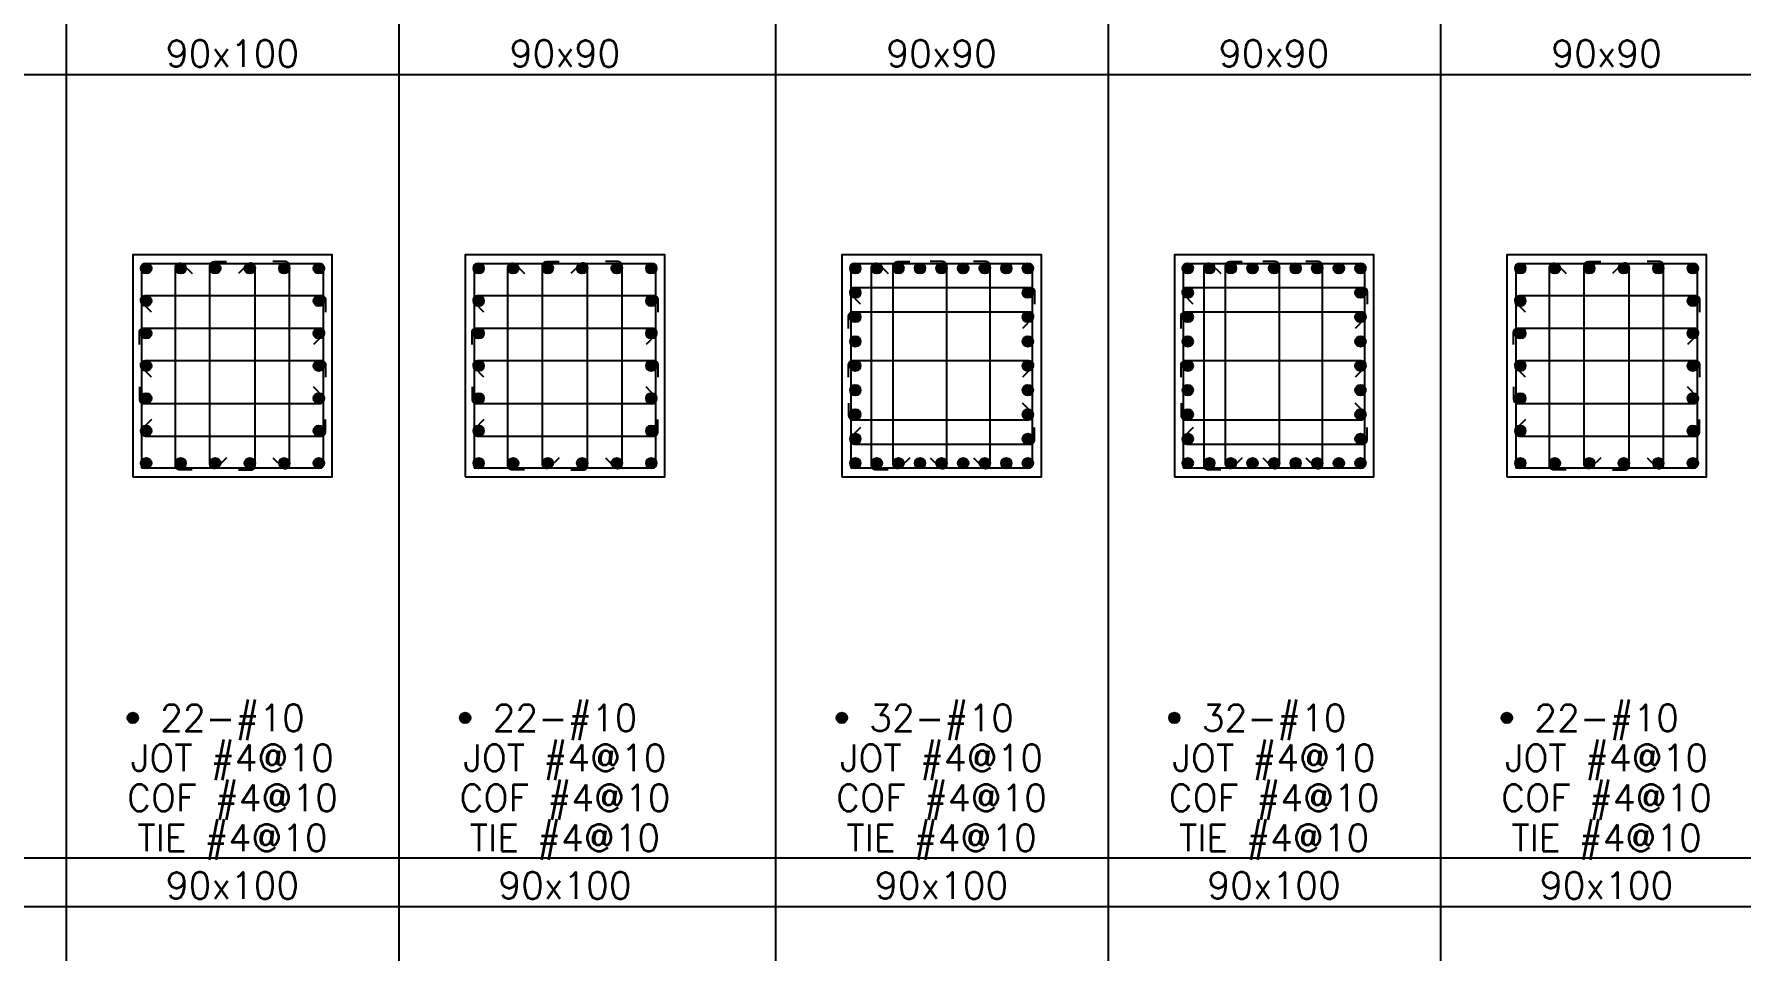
# Model space of a CAD drawing. Header units: millimetres. Extents: x 0 to 31920, y -6088 to 2522.
# Drawn here: x 851 to 1620, y 833 to 1246 of the extents above; entities that cross this region are included whole.
import ezdxf
from ezdxf.enums import TextEntityAlignment as Align

# ---------------------------------------------------------------- set-up
doc = ezdxf.new("R2010")
doc.units = ezdxf.units.MM
doc.header["$MEASUREMENT"] = 0
for name, color, linetype in [('S-RC', 130, 'Continuous'), ('S-REINF', 6, 'Continuous'), ('S-REINFD', 201, 'Continuous'), ('S-STUD', 1, 'Continuous'), ('S-TEXT', 2, 'Continuous')]:
    doc.layers.add(name, color=color, linetype=linetype)
doc.styles.add('CS4', font='romans.shx', dxfattribs={"width": 0.8, "bigfont": 'lsp.shx'})

msp = doc.modelspace()

# ---------------------------------------------------------------- hatches: boundary and pattern name
at = {"layer": 'S-REINFD'}
h = msp.add_hatch(color=256, dxfattribs=at)
edge = h.paths.add_edge_path()
edge.add_arc((901.06, 1140.69), 2.38, 0, 360)
h = msp.add_hatch(color=256, dxfattribs=at)
edge = h.paths.add_edge_path()
edge.add_arc((916.64, 1140.69), 2.38, 0, 360)
h = msp.add_hatch(color=256, dxfattribs=at)
edge = h.paths.add_edge_path()
edge.add_arc((932.21, 1140.69), 2.38, 0, 360)
h = msp.add_hatch(color=256, dxfattribs=at)
edge = h.paths.add_edge_path()
edge.add_arc((947.79, 1140.69), 2.38, 0, 360)
h = msp.add_hatch(color=256, dxfattribs=at)
edge = h.paths.add_edge_path()
edge.add_arc((963.36, 1140.69), 2.38, 0, 360)
h = msp.add_hatch(color=256, dxfattribs=at)
edge = h.paths.add_edge_path()
edge.add_arc((978.94, 1140.69), 2.38, 0, 360)
h = msp.add_hatch(color=256, dxfattribs=at)
edge = h.paths.add_edge_path()
edge.add_arc((1051.06, 1140.69), 2.38, 0, 360)
h = msp.add_hatch(color=256, dxfattribs=at)
edge = h.paths.add_edge_path()
edge.add_arc((1066.64, 1140.69), 2.38, 0, 360)
h = msp.add_hatch(color=256, dxfattribs=at)
edge = h.paths.add_edge_path()
edge.add_arc((1082.21, 1140.69), 2.38, 0, 360)
h = msp.add_hatch(color=256, dxfattribs=at)
edge = h.paths.add_edge_path()
edge.add_arc((1097.79, 1140.69), 2.38, 0, 360)
h = msp.add_hatch(color=256, dxfattribs=at)
edge = h.paths.add_edge_path()
edge.add_arc((1113.36, 1140.69), 2.38, 0, 360)
h = msp.add_hatch(color=256, dxfattribs=at)
edge = h.paths.add_edge_path()
edge.add_arc((1128.94, 1140.69), 2.38, 0, 360)
h = msp.add_hatch(color=256, dxfattribs=at)
edge = h.paths.add_edge_path()
edge.add_arc((1220.96, 1140.69), 2.38, 0, 360)
h = msp.add_hatch(color=256, dxfattribs=at)
edge = h.paths.add_edge_path()
edge.add_arc((1230.69, 1140.69), 2.38, 0, 360)
h = msp.add_hatch(color=256, dxfattribs=at)
edge = h.paths.add_edge_path()
edge.add_arc((1240.42, 1140.69), 2.38, 0, 360)
h = msp.add_hatch(color=256, dxfattribs=at)
edge = h.paths.add_edge_path()
edge.add_arc((1250.16, 1140.69), 2.38, 0, 360)
h = msp.add_hatch(color=256, dxfattribs=at)
edge = h.paths.add_edge_path()
edge.add_arc((1259.89, 1140.69), 2.38, 0, 360)
h = msp.add_hatch(color=256, dxfattribs=at)
edge = h.paths.add_edge_path()
edge.add_arc((1269.63, 1140.69), 2.38, 0, 360)
h = msp.add_hatch(color=256, dxfattribs=at)
edge = h.paths.add_edge_path()
edge.add_arc((1279.36, 1140.69), 2.38, 0, 360)
h = msp.add_hatch(color=256, dxfattribs=at)
edge = h.paths.add_edge_path()
edge.add_arc((1289.09, 1140.69), 2.38, 0, 360)
h = msp.add_hatch(color=256, dxfattribs=at)
edge = h.paths.add_edge_path()
edge.add_arc((1298.83, 1140.69), 2.38, 0, 360)
h = msp.add_hatch(color=256, dxfattribs=at)
edge = h.paths.add_edge_path()
edge.add_arc((1370.96, 1140.69), 2.38, 0, 360)
h = msp.add_hatch(color=256, dxfattribs=at)
edge = h.paths.add_edge_path()
edge.add_arc((1380.69, 1140.69), 2.38, 0, 360)
h = msp.add_hatch(color=256, dxfattribs=at)
edge = h.paths.add_edge_path()
edge.add_arc((1390.42, 1140.69), 2.38, 0, 360)
h = msp.add_hatch(color=256, dxfattribs=at)
edge = h.paths.add_edge_path()
edge.add_arc((1400.16, 1140.69), 2.38, 0, 360)
h = msp.add_hatch(color=256, dxfattribs=at)
edge = h.paths.add_edge_path()
edge.add_arc((1409.89, 1140.69), 2.38, 0, 360)
h = msp.add_hatch(color=256, dxfattribs=at)
edge = h.paths.add_edge_path()
edge.add_arc((1419.63, 1140.69), 2.38, 0, 360)
h = msp.add_hatch(color=256, dxfattribs=at)
edge = h.paths.add_edge_path()
edge.add_arc((1429.36, 1140.69), 2.38, 0, 360)
h = msp.add_hatch(color=256, dxfattribs=at)
edge = h.paths.add_edge_path()
edge.add_arc((1439.09, 1140.69), 2.38, 0, 360)
h = msp.add_hatch(color=256, dxfattribs=at)
edge = h.paths.add_edge_path()
edge.add_arc((1448.83, 1140.69), 2.38, 0, 360)
h = msp.add_hatch(color=256, dxfattribs=at)
edge = h.paths.add_edge_path()
edge.add_arc((1520.96, 1140.69), 2.38, 0, 360)
h = msp.add_hatch(color=256, dxfattribs=at)
edge = h.paths.add_edge_path()
edge.add_arc((1536.53, 1140.69), 2.38, 0, 360)
h = msp.add_hatch(color=256, dxfattribs=at)
edge = h.paths.add_edge_path()
edge.add_arc((1552.1, 1140.69), 2.38, 0, 360)
h = msp.add_hatch(color=256, dxfattribs=at)
edge = h.paths.add_edge_path()
edge.add_arc((1567.68, 1140.69), 2.38, 0, 360)
h = msp.add_hatch(color=256, dxfattribs=at)
edge = h.paths.add_edge_path()
edge.add_arc((1583.25, 1140.69), 2.38, 0, 360)
h = msp.add_hatch(color=256, dxfattribs=at)
edge = h.paths.add_edge_path()
edge.add_arc((1598.83, 1140.69), 2.38, 0, 360)
h = msp.add_hatch(color=256, dxfattribs=at)
edge = h.paths.add_edge_path()
edge.add_arc((1220.96, 1129.7), 2.38, 0, 360)
h = msp.add_hatch(color=256, dxfattribs=at)
edge = h.paths.add_edge_path()
edge.add_arc((1298.83, 1129.7), 2.38, 0, 360)
h = msp.add_hatch(color=256, dxfattribs=at)
edge = h.paths.add_edge_path()
edge.add_arc((1370.96, 1129.7), 2.38, 0, 360)
h = msp.add_hatch(color=256, dxfattribs=at)
edge = h.paths.add_edge_path()
edge.add_arc((1448.83, 1129.7), 2.38, 0, 360)
h = msp.add_hatch(color=256, dxfattribs=at)
edge = h.paths.add_edge_path()
edge.add_arc((901.06, 1126.04), 2.38, 0, 360)
h = msp.add_hatch(color=256, dxfattribs=at)
edge = h.paths.add_edge_path()
edge.add_arc((978.94, 1126.04), 2.38, 0, 360)
h = msp.add_hatch(color=256, dxfattribs=at)
edge = h.paths.add_edge_path()
edge.add_arc((1051.06, 1126.04), 2.38, 0, 360)
h = msp.add_hatch(color=256, dxfattribs=at)
edge = h.paths.add_edge_path()
edge.add_arc((1128.94, 1126.04), 2.38, 0, 360)
h = msp.add_hatch(color=256, dxfattribs=at)
edge = h.paths.add_edge_path()
edge.add_arc((1520.96, 1126.04), 2.38, 0, 360)
h = msp.add_hatch(color=256, dxfattribs=at)
edge = h.paths.add_edge_path()
edge.add_arc((1598.83, 1126.04), 2.38, 0, 360)
h = msp.add_hatch(color=256, dxfattribs=at)
edge = h.paths.add_edge_path()
edge.add_arc((1220.96, 1118.72), 2.38, 0, 360)
h = msp.add_hatch(color=256, dxfattribs=at)
edge = h.paths.add_edge_path()
edge.add_arc((1298.83, 1118.72), 2.38, 0, 360)
h = msp.add_hatch(color=256, dxfattribs=at)
edge = h.paths.add_edge_path()
edge.add_arc((1370.96, 1118.72), 2.38, 0, 360)
h = msp.add_hatch(color=256, dxfattribs=at)
edge = h.paths.add_edge_path()
edge.add_arc((1448.83, 1118.72), 2.38, 0, 360)
h = msp.add_hatch(color=256, dxfattribs=at)
edge = h.paths.add_edge_path()
edge.add_arc((901.06, 1111.4), 2.38, 0, 360)
h = msp.add_hatch(color=256, dxfattribs=at)
edge = h.paths.add_edge_path()
edge.add_arc((978.94, 1111.4), 2.38, 0, 360)
h = msp.add_hatch(color=256, dxfattribs=at)
edge = h.paths.add_edge_path()
edge.add_arc((1051.06, 1111.4), 2.38, 0, 360)
h = msp.add_hatch(color=256, dxfattribs=at)
edge = h.paths.add_edge_path()
edge.add_arc((1128.94, 1111.4), 2.38, 0, 360)
h = msp.add_hatch(color=256, dxfattribs=at)
edge = h.paths.add_edge_path()
edge.add_arc((1220.96, 1107.73), 2.38, 0, 360)
h = msp.add_hatch(color=256, dxfattribs=at)
edge = h.paths.add_edge_path()
edge.add_arc((1298.83, 1107.73), 2.38, 0, 360)
h = msp.add_hatch(color=256, dxfattribs=at)
edge = h.paths.add_edge_path()
edge.add_arc((1370.96, 1107.73), 2.38, 0, 360)
h = msp.add_hatch(color=256, dxfattribs=at)
edge = h.paths.add_edge_path()
edge.add_arc((1448.83, 1107.73), 2.38, 0, 360)
h = msp.add_hatch(color=256, dxfattribs=at)
edge = h.paths.add_edge_path()
edge.add_arc((1520.96, 1111.4), 2.38, 0, 360)
h = msp.add_hatch(color=256, dxfattribs=at)
edge = h.paths.add_edge_path()
edge.add_arc((1598.83, 1111.4), 2.38, 0, 360)
h = msp.add_hatch(color=256, dxfattribs=at)
edge = h.paths.add_edge_path()
edge.add_arc((901.06, 1096.75), 2.38, 0, 360)
h = msp.add_hatch(color=256, dxfattribs=at)
edge = h.paths.add_edge_path()
edge.add_arc((978.94, 1096.75), 2.38, 0, 360)
h = msp.add_hatch(color=256, dxfattribs=at)
edge = h.paths.add_edge_path()
edge.add_arc((1051.06, 1096.75), 2.38, 0, 360)
h = msp.add_hatch(color=256, dxfattribs=at)
edge = h.paths.add_edge_path()
edge.add_arc((1128.94, 1096.75), 2.38, 0, 360)
h = msp.add_hatch(color=256, dxfattribs=at)
edge = h.paths.add_edge_path()
edge.add_arc((1220.96, 1096.75), 2.38, 0, 360)
h = msp.add_hatch(color=256, dxfattribs=at)
edge = h.paths.add_edge_path()
edge.add_arc((1298.83, 1096.75), 2.38, 0, 360)
h = msp.add_hatch(color=256, dxfattribs=at)
edge = h.paths.add_edge_path()
edge.add_arc((1370.96, 1096.75), 2.38, 0, 360)
h = msp.add_hatch(color=256, dxfattribs=at)
edge = h.paths.add_edge_path()
edge.add_arc((1448.83, 1096.75), 2.38, 0, 360)
h = msp.add_hatch(color=256, dxfattribs=at)
edge = h.paths.add_edge_path()
edge.add_arc((1520.96, 1096.75), 2.38, 0, 360)
h = msp.add_hatch(color=256, dxfattribs=at)
edge = h.paths.add_edge_path()
edge.add_arc((1598.83, 1096.75), 2.38, 0, 360)
h = msp.add_hatch(color=256, dxfattribs=at)
edge = h.paths.add_edge_path()
edge.add_arc((1220.96, 1085.77), 2.38, 0, 360)
h = msp.add_hatch(color=256, dxfattribs=at)
edge = h.paths.add_edge_path()
edge.add_arc((1298.83, 1085.77), 2.38, 0, 360)
h = msp.add_hatch(color=256, dxfattribs=at)
edge = h.paths.add_edge_path()
edge.add_arc((1370.96, 1085.77), 2.38, 0, 360)
h = msp.add_hatch(color=256, dxfattribs=at)
edge = h.paths.add_edge_path()
edge.add_arc((1448.83, 1085.77), 2.38, 0, 360)
h = msp.add_hatch(color=256, dxfattribs=at)
edge = h.paths.add_edge_path()
edge.add_arc((901.06, 1082.1), 2.38, 0, 360)
h = msp.add_hatch(color=256, dxfattribs=at)
edge = h.paths.add_edge_path()
edge.add_arc((978.94, 1082.1), 2.38, 0, 360)
h = msp.add_hatch(color=256, dxfattribs=at)
edge = h.paths.add_edge_path()
edge.add_arc((1051.06, 1082.1), 2.38, 0, 360)
h = msp.add_hatch(color=256, dxfattribs=at)
edge = h.paths.add_edge_path()
edge.add_arc((1128.94, 1082.1), 2.38, 0, 360)
h = msp.add_hatch(color=256, dxfattribs=at)
edge = h.paths.add_edge_path()
edge.add_arc((1520.96, 1082.1), 2.38, 0, 360)
h = msp.add_hatch(color=256, dxfattribs=at)
edge = h.paths.add_edge_path()
edge.add_arc((1598.83, 1082.1), 2.38, 0, 360)
h = msp.add_hatch(color=256, dxfattribs=at)
edge = h.paths.add_edge_path()
edge.add_arc((1220.96, 1074.78), 2.38, 0, 360)
h = msp.add_hatch(color=256, dxfattribs=at)
edge = h.paths.add_edge_path()
edge.add_arc((1298.83, 1074.78), 2.38, 0, 360)
h = msp.add_hatch(color=256, dxfattribs=at)
edge = h.paths.add_edge_path()
edge.add_arc((1370.96, 1074.78), 2.38, 0, 360)
h = msp.add_hatch(color=256, dxfattribs=at)
edge = h.paths.add_edge_path()
edge.add_arc((1448.83, 1074.78), 2.38, 0, 360)
h = msp.add_hatch(color=256, dxfattribs=at)
edge = h.paths.add_edge_path()
edge.add_arc((901.06, 1067.46), 2.38, 0, 360)
h = msp.add_hatch(color=256, dxfattribs=at)
edge = h.paths.add_edge_path()
edge.add_arc((978.94, 1067.46), 2.38, 0, 360)
h = msp.add_hatch(color=256, dxfattribs=at)
edge = h.paths.add_edge_path()
edge.add_arc((1051.06, 1067.46), 2.38, 0, 360)
h = msp.add_hatch(color=256, dxfattribs=at)
edge = h.paths.add_edge_path()
edge.add_arc((1128.94, 1067.46), 2.38, 0, 360)
h = msp.add_hatch(color=256, dxfattribs=at)
edge = h.paths.add_edge_path()
edge.add_arc((1220.96, 1063.8), 2.38, 0, 360)
h = msp.add_hatch(color=256, dxfattribs=at)
edge = h.paths.add_edge_path()
edge.add_arc((1298.83, 1063.8), 2.38, 0, 360)
h = msp.add_hatch(color=256, dxfattribs=at)
edge = h.paths.add_edge_path()
edge.add_arc((1370.96, 1063.8), 2.38, 0, 360)
h = msp.add_hatch(color=256, dxfattribs=at)
edge = h.paths.add_edge_path()
edge.add_arc((1448.83, 1063.8), 2.38, 0, 360)
h = msp.add_hatch(color=256, dxfattribs=at)
edge = h.paths.add_edge_path()
edge.add_arc((1520.96, 1067.46), 2.38, 0, 360)
h = msp.add_hatch(color=256, dxfattribs=at)
edge = h.paths.add_edge_path()
edge.add_arc((1598.83, 1067.46), 2.38, 0, 360)
h = msp.add_hatch(color=256, dxfattribs=at)
edge = h.paths.add_edge_path()
edge.add_arc((901.06, 1052.81), 2.38, 0, 360)
h = msp.add_hatch(color=256, dxfattribs=at)
edge = h.paths.add_edge_path()
edge.add_arc((916.64, 1052.81), 2.38, 0, 360)
h = msp.add_hatch(color=256, dxfattribs=at)
edge = h.paths.add_edge_path()
edge.add_arc((932.21, 1052.81), 2.38, 0, 360)
h = msp.add_hatch(color=256, dxfattribs=at)
edge = h.paths.add_edge_path()
edge.add_arc((947.79, 1052.81), 2.38, 0, 360)
h = msp.add_hatch(color=256, dxfattribs=at)
edge = h.paths.add_edge_path()
edge.add_arc((963.36, 1052.81), 2.38, 0, 360)
h = msp.add_hatch(color=256, dxfattribs=at)
edge = h.paths.add_edge_path()
edge.add_arc((978.94, 1052.81), 2.38, 0, 360)
h = msp.add_hatch(color=256, dxfattribs=at)
edge = h.paths.add_edge_path()
edge.add_arc((1051.06, 1052.81), 2.38, 0, 360)
h = msp.add_hatch(color=256, dxfattribs=at)
edge = h.paths.add_edge_path()
edge.add_arc((1066.64, 1052.81), 2.38, 0, 360)
h = msp.add_hatch(color=256, dxfattribs=at)
edge = h.paths.add_edge_path()
edge.add_arc((1082.21, 1052.81), 2.38, 0, 360)
h = msp.add_hatch(color=256, dxfattribs=at)
edge = h.paths.add_edge_path()
edge.add_arc((1097.79, 1052.81), 2.38, 0, 360)
h = msp.add_hatch(color=256, dxfattribs=at)
edge = h.paths.add_edge_path()
edge.add_arc((1113.36, 1052.81), 2.38, 0, 360)
h = msp.add_hatch(color=256, dxfattribs=at)
edge = h.paths.add_edge_path()
edge.add_arc((1128.94, 1052.81), 2.38, 0, 360)
h = msp.add_hatch(color=256, dxfattribs=at)
edge = h.paths.add_edge_path()
edge.add_arc((1220.96, 1052.81), 2.38, 0, 360)
h = msp.add_hatch(color=256, dxfattribs=at)
edge = h.paths.add_edge_path()
edge.add_arc((1230.69, 1052.81), 2.38, 0, 360)
h = msp.add_hatch(color=256, dxfattribs=at)
edge = h.paths.add_edge_path()
edge.add_arc((1240.42, 1052.81), 2.38, 0, 360)
h = msp.add_hatch(color=256, dxfattribs=at)
edge = h.paths.add_edge_path()
edge.add_arc((1250.16, 1052.81), 2.38, 0, 360)
h = msp.add_hatch(color=256, dxfattribs=at)
edge = h.paths.add_edge_path()
edge.add_arc((1259.89, 1052.81), 2.38, 0, 360)
h = msp.add_hatch(color=256, dxfattribs=at)
edge = h.paths.add_edge_path()
edge.add_arc((1269.63, 1052.81), 2.38, 0, 360)
h = msp.add_hatch(color=256, dxfattribs=at)
edge = h.paths.add_edge_path()
edge.add_arc((1279.36, 1052.81), 2.38, 0, 360)
h = msp.add_hatch(color=256, dxfattribs=at)
edge = h.paths.add_edge_path()
edge.add_arc((1289.09, 1052.81), 2.38, 0, 360)
h = msp.add_hatch(color=256, dxfattribs=at)
edge = h.paths.add_edge_path()
edge.add_arc((1298.83, 1052.81), 2.38, 0, 360)
h = msp.add_hatch(color=256, dxfattribs=at)
edge = h.paths.add_edge_path()
edge.add_arc((1370.96, 1052.81), 2.38, 0, 360)
h = msp.add_hatch(color=256, dxfattribs=at)
edge = h.paths.add_edge_path()
edge.add_arc((1380.69, 1052.81), 2.38, 0, 360)
h = msp.add_hatch(color=256, dxfattribs=at)
edge = h.paths.add_edge_path()
edge.add_arc((1390.42, 1052.81), 2.38, 0, 360)
h = msp.add_hatch(color=256, dxfattribs=at)
edge = h.paths.add_edge_path()
edge.add_arc((1400.16, 1052.81), 2.38, 0, 360)
h = msp.add_hatch(color=256, dxfattribs=at)
edge = h.paths.add_edge_path()
edge.add_arc((1409.89, 1052.81), 2.38, 0, 360)
h = msp.add_hatch(color=256, dxfattribs=at)
edge = h.paths.add_edge_path()
edge.add_arc((1419.63, 1052.81), 2.38, 0, 360)
h = msp.add_hatch(color=256, dxfattribs=at)
edge = h.paths.add_edge_path()
edge.add_arc((1429.36, 1052.81), 2.38, 0, 360)
h = msp.add_hatch(color=256, dxfattribs=at)
edge = h.paths.add_edge_path()
edge.add_arc((1439.09, 1052.81), 2.38, 0, 360)
h = msp.add_hatch(color=256, dxfattribs=at)
edge = h.paths.add_edge_path()
edge.add_arc((1448.83, 1052.81), 2.38, 0, 360)
h = msp.add_hatch(color=256, dxfattribs=at)
edge = h.paths.add_edge_path()
edge.add_arc((1520.96, 1052.81), 2.38, 0, 360)
h = msp.add_hatch(color=256, dxfattribs=at)
edge = h.paths.add_edge_path()
edge.add_arc((1536.53, 1052.81), 2.38, 0, 360)
h = msp.add_hatch(color=256, dxfattribs=at)
edge = h.paths.add_edge_path()
edge.add_arc((1552.1, 1052.81), 2.38, 0, 360)
h = msp.add_hatch(color=256, dxfattribs=at)
edge = h.paths.add_edge_path()
edge.add_arc((1567.68, 1052.81), 2.38, 0, 360)
h = msp.add_hatch(color=256, dxfattribs=at)
edge = h.paths.add_edge_path()
edge.add_arc((1583.25, 1052.81), 2.38, 0, 360)
h = msp.add_hatch(color=256, dxfattribs=at)
edge = h.paths.add_edge_path()
edge.add_arc((1598.83, 1052.81), 2.38, 0, 360)
h = msp.add_hatch(color=256, dxfattribs=at)
edge = h.paths.add_edge_path()
edge.add_arc((895, 938), 2.38, 0, 360)
h = msp.add_hatch(color=256, dxfattribs=at)
edge = h.paths.add_edge_path()
edge.add_arc((1045, 938), 2.38, 0, 360)
h = msp.add_hatch(color=256, dxfattribs=at)
edge = h.paths.add_edge_path()
edge.add_arc((1214.89, 938), 2.38, 0, 360)
h = msp.add_hatch(color=256, dxfattribs=at)
edge = h.paths.add_edge_path()
edge.add_arc((1364.89, 938), 2.38, 0, 360)
h = msp.add_hatch(color=256, dxfattribs=at)
edge = h.paths.add_edge_path()
edge.add_arc((1514.89, 938), 2.38, 0, 360)

# ---------------------------------------------------------------- linework, layer by layer
at = {"layer": 'S-RC'}
for points in [[(895, 1046.75), (985, 1046.75), (985, 1146.75), (895, 1146.75), (895, 1046.75)], [(1045, 1046.75), (1135, 1046.75), (1135, 1146.75), (1045, 1146.75), (1045, 1046.75)], [(1214.89, 1046.75), (1304.89, 1046.75), (1304.89, 1146.75), (1214.89, 1146.75), (1214.89, 1046.75)], [(1364.89, 1046.75), (1454.89, 1046.75), (1454.89, 1146.75), (1364.89, 1146.75), (1364.89, 1046.75)], [(1514.89, 1046.75), (1604.89, 1046.75), (1604.89, 1146.75), (1514.89, 1146.75), (1514.89, 1046.75)]]:
    msp.add_lwpolyline(points, dxfattribs=at)
at = {"layer": 'S-REINF', "color": 2}
for points in [[(899, 1050.75), (979.1, 1050.75, 0.414214), (981, 1052.65), (981, 1140.85, 0.414214), (979.1, 1142.75), (900.9, 1142.75, 0.414214), (899, 1140.85), (899, 1050.75)], [(921.76, 1049.81), (916.16, 1049.81, -0.414214), (914.26, 1051.71), (914.26, 1141.15, -0.665297), (917.49, 1142.5), (921.76, 1138.31)], [(937.33, 1055.19), (933.06, 1051, -0.665297), (929.83, 1052.35), (929.83, 1141.79, -0.414214), (931.73, 1143.69), (937.33, 1143.69)], [(942.67, 1049.81), (948.27, 1049.81, 0.414214), (950.17, 1051.71), (950.17, 1141.15, 0.665297), (946.94, 1142.5), (942.67, 1138.31)], [(958.24, 1055.19), (962.51, 1051, 0.665297), (965.74, 1052.35), (965.74, 1141.79, 0.414214), (963.84, 1143.69), (958.24, 1143.69)], [(1049, 1050.75), (1129.1, 1050.75, 0.414214), (1131, 1052.65), (1131, 1140.85, 0.414214), (1129.1, 1142.75), (1050.9, 1142.75, 0.414214), (1049, 1140.85), (1049, 1050.75)], [(1071.76, 1049.81), (1066.16, 1049.81, -0.414214), (1064.26, 1051.71), (1064.26, 1141.15, -0.665297), (1067.49, 1142.5), (1071.76, 1138.31)], [(1087.33, 1055.19), (1083.06, 1051, -0.665297), (1079.83, 1052.35), (1079.83, 1141.79, -0.414214), (1081.73, 1143.69), (1087.33, 1143.69)], [(1092.67, 1049.81), (1098.27, 1049.81, 0.414214), (1100.17, 1051.71), (1100.17, 1141.15, 0.665297), (1096.94, 1142.5), (1092.67, 1138.31)], [(1108.24, 1055.19), (1112.51, 1051, 0.665297), (1115.74, 1052.35), (1115.74, 1141.79, 0.414214), (1113.84, 1143.69), (1108.24, 1143.69)], [(1218.89, 1050.75), (1298.99, 1050.75, 0.414214), (1300.89, 1052.65), (1300.89, 1140.85, 0.414214), (1298.99, 1142.75), (1220.79, 1142.75, 0.414214), (1218.89, 1140.85), (1218.89, 1050.75)], [(1235.81, 1049.81), (1230.21, 1049.81, -0.414214), (1228.31, 1051.71), (1228.31, 1141.15, -0.665297), (1231.54, 1142.5), (1235.81, 1138.31)], [(1245.54, 1055.19), (1241.27, 1051, -0.665297), (1238.04, 1052.35), (1238.04, 1141.79, -0.414214), (1239.94, 1143.69), (1245.54, 1143.69)], [(1254.77, 1055.19), (1259.04, 1051, 0.665297), (1262.27, 1052.35), (1262.27, 1141.79, 0.414214), (1260.37, 1143.69), (1254.77, 1143.69)], [(1274.24, 1055.19), (1278.51, 1051, 0.665297), (1281.74, 1052.35), (1281.74, 1141.79, 0.414214), (1279.84, 1143.69), (1274.24, 1143.69)], [(1368.89, 1050.75), (1448.99, 1050.75, 0.414214), (1450.89, 1052.65), (1450.89, 1140.85, 0.414214), (1448.99, 1142.75), (1370.79, 1142.75, 0.414214), (1368.89, 1140.85), (1368.89, 1050.75)], [(1385.81, 1049.81), (1380.21, 1049.81, -0.414214), (1378.31, 1051.71), (1378.31, 1141.15, -0.665297), (1381.54, 1142.5), (1385.81, 1138.31)], [(1395.54, 1055.19), (1391.27, 1051, -0.665297), (1388.04, 1052.35), (1388.04, 1141.79, -0.414214), (1389.94, 1143.69), (1395.54, 1143.69)], [(1404.77, 1055.19), (1409.04, 1051, 0.665297), (1412.27, 1052.35), (1412.27, 1141.79, 0.414214), (1410.37, 1143.69), (1404.77, 1143.69)], [(1424.24, 1055.19), (1428.51, 1051, 0.665297), (1431.74, 1052.35), (1431.74, 1141.79, 0.414214), (1429.84, 1143.69), (1424.24, 1143.69)], [(1518.89, 1050.75), (1598.99, 1050.75, 0.414214), (1600.89, 1052.65), (1600.89, 1140.85, 0.414214), (1598.99, 1142.75), (1520.79, 1142.75, 0.414214), (1518.89, 1140.85), (1518.89, 1050.75)], [(1541.65, 1049.81), (1536.05, 1049.81, -0.414214), (1534.15, 1051.71), (1534.15, 1141.15, -0.665297), (1537.38, 1142.5), (1541.65, 1138.31)], [(1557.22, 1055.19), (1552.96, 1051, -0.665297), (1549.72, 1052.35), (1549.72, 1141.79, -0.414214), (1551.62, 1143.69), (1557.22, 1143.69)], [(1562.56, 1049.81), (1568.16, 1049.81, 0.414214), (1570.06, 1051.71), (1570.06, 1141.15, 0.665297), (1566.83, 1142.5), (1562.56, 1138.31)], [(1578.13, 1055.19), (1582.4, 1051, 0.665297), (1585.63, 1052.35), (1585.63, 1141.79, 0.414214), (1583.73, 1143.69), (1578.13, 1143.69)], [(1223.34, 1124.58), (1219.14, 1128.85, -0.665297), (1220.49, 1132.08), (1299.93, 1132.08, -0.414214), (1301.83, 1130.18), (1301.83, 1124.58)], [(1373.34, 1124.58), (1369.14, 1128.85, -0.665297), (1370.49, 1132.08), (1449.93, 1132.08, -0.414214), (1451.83, 1130.18), (1451.83, 1124.58)], [(903.45, 1120.92), (899.25, 1125.19, -0.665297), (900.6, 1128.42), (980.04, 1128.42, -0.414214), (981.94, 1126.52), (981.94, 1120.92)], [(1053.44, 1120.92), (1049.25, 1125.19, -0.665297), (1050.6, 1128.42), (1130.04, 1128.42, -0.414214), (1131.94, 1126.52), (1131.94, 1120.92)], [(1523.34, 1120.92), (1519.14, 1125.19, -0.665297), (1520.49, 1128.42), (1599.93, 1128.42, -0.414214), (1601.83, 1126.52), (1601.83, 1120.92)], [(1217.96, 1113.6), (1217.96, 1119.2, -0.414214), (1219.86, 1121.1), (1299.29, 1121.1, -0.665297), (1300.65, 1117.87), (1296.45, 1113.6)], [(1367.96, 1113.6), (1367.96, 1119.2, -0.414214), (1369.86, 1121.1), (1449.29, 1121.1, -0.665297), (1450.65, 1117.87), (1446.45, 1113.6)], [(898.06, 1106.28), (898.06, 1111.88, -0.414214), (899.96, 1113.78), (979.4, 1113.78, -0.665297), (980.75, 1110.54), (976.55, 1106.28)], [(1048.06, 1106.28), (1048.06, 1111.88, -0.414214), (1049.96, 1113.78), (1129.4, 1113.78, -0.665297), (1130.75, 1110.54), (1126.56, 1106.28)], [(1517.96, 1106.28), (1517.96, 1111.88, -0.414214), (1519.86, 1113.78), (1599.29, 1113.78, -0.665297), (1600.65, 1110.54), (1596.45, 1106.28)], [(903.45, 1091.63), (899.25, 1095.9, -0.665297), (900.6, 1099.13), (980.04, 1099.13, -0.414214), (981.94, 1097.23), (981.94, 1091.63)], [(1053.44, 1091.63), (1049.25, 1095.9, -0.665297), (1050.6, 1099.13), (1130.04, 1099.13, -0.414214), (1131.94, 1097.23), (1131.94, 1091.63)], [(1217.96, 1091.63), (1217.96, 1097.23, -0.414214), (1219.86, 1099.13), (1299.29, 1099.13, -0.665297), (1300.65, 1095.9), (1296.45, 1091.63)], [(1367.96, 1091.63), (1367.96, 1097.23, -0.414214), (1369.86, 1099.13), (1449.29, 1099.13, -0.665297), (1450.65, 1095.9), (1446.45, 1091.63)], [(1523.34, 1091.63), (1519.14, 1095.9, -0.665297), (1520.49, 1099.13), (1599.93, 1099.13, -0.414214), (1601.83, 1097.23), (1601.83, 1091.63)], [(898.06, 1087.22), (898.06, 1081.62, 0.414214), (899.96, 1079.72), (979.4, 1079.72, 0.665297), (980.75, 1082.96), (976.55, 1087.22)], [(1048.06, 1087.22), (1048.06, 1081.62, 0.414214), (1049.96, 1079.72), (1129.4, 1079.72, 0.665297), (1130.75, 1082.96), (1126.56, 1087.22)], [(1517.96, 1087.22), (1517.96, 1081.62, 0.414214), (1519.86, 1079.72), (1599.29, 1079.72, 0.665297), (1600.65, 1082.96), (1596.45, 1087.22)], [(1217.96, 1079.9), (1217.96, 1074.3, 0.414214), (1219.86, 1072.4), (1299.29, 1072.4, 0.665297), (1300.65, 1075.63), (1296.45, 1079.9)], [(1367.96, 1079.9), (1367.96, 1074.3, 0.414214), (1369.86, 1072.4), (1449.29, 1072.4, 0.665297), (1450.65, 1075.63), (1446.45, 1079.9)], [(903.45, 1072.58), (899.25, 1068.31, 0.665297), (900.6, 1065.08), (980.04, 1065.08, 0.414214), (981.94, 1066.98), (981.94, 1072.58)], [(1053.44, 1072.58), (1049.25, 1068.31, 0.665297), (1050.6, 1065.08), (1130.04, 1065.08, 0.414214), (1131.94, 1066.98), (1131.94, 1072.58)], [(1523.34, 1072.58), (1519.14, 1068.31, 0.665297), (1520.49, 1065.08), (1599.93, 1065.08, 0.414214), (1601.83, 1066.98), (1601.83, 1072.58)], [(1223.34, 1068.92), (1219.14, 1064.65, 0.665297), (1220.49, 1061.42), (1299.93, 1061.42, 0.414214), (1301.83, 1063.32), (1301.83, 1068.92)], [(1373.34, 1068.92), (1369.14, 1064.65, 0.665297), (1370.49, 1061.42), (1449.93, 1061.42, 0.414214), (1451.83, 1063.32), (1451.83, 1068.92)]]:
    msp.add_lwpolyline(points, format="xyb", dxfattribs=at)
at = {"layer": 'S-REINFD'}
for centre in [(901.06, 1140.69), (916.64, 1140.69), (932.21, 1140.69), (947.79, 1140.69), (963.36, 1140.69), (978.94, 1140.69), (1051.06, 1140.69), (1066.64, 1140.69), (1082.21, 1140.69), (1097.79, 1140.69), (1113.36, 1140.69), (1128.94, 1140.69), (1220.96, 1140.69), (1230.69, 1140.69), (1240.42, 1140.69), (1250.16, 1140.69), (1259.89, 1140.69), (1269.63, 1140.69), (1279.36, 1140.69), (1289.09, 1140.69), (1298.83, 1140.69), (1370.96, 1140.69), (1380.69, 1140.69), (1390.42, 1140.69), (1400.16, 1140.69), (1409.89, 1140.69), (1419.63, 1140.69), (1429.36, 1140.69), (1439.09, 1140.69), (1448.83, 1140.69), (1520.96, 1140.69), (1536.53, 1140.69), (1552.1, 1140.69), (1567.68, 1140.69), (1583.25, 1140.69), (1598.83, 1140.69), (1220.96, 1129.7), (1298.83, 1129.7), (1370.96, 1129.7), (1448.83, 1129.7), (901.06, 1126.04), (978.94, 1126.04), (1051.06, 1126.04), (1128.94, 1126.04), (1520.96, 1126.04), (1598.83, 1126.04), (1220.96, 1118.72), (1298.83, 1118.72), (1370.96, 1118.72), (1448.83, 1118.72), (901.06, 1111.4), (978.94, 1111.4), (1051.06, 1111.4), (1128.94, 1111.4), (1220.96, 1107.73), (1298.83, 1107.73), (1370.96, 1107.73), (1448.83, 1107.73), (1520.96, 1111.4), (1598.83, 1111.4), (901.06, 1096.75), (978.94, 1096.75), (1051.06, 1096.75), (1128.94, 1096.75), (1220.96, 1096.75), (1298.83, 1096.75), (1370.96, 1096.75), (1448.83, 1096.75), (1520.96, 1096.75), (1598.83, 1096.75), (1220.96, 1085.77), (1298.83, 1085.77), (1370.96, 1085.77), (1448.83, 1085.77), (901.06, 1082.1), (978.94, 1082.1), (1051.06, 1082.1), (1128.94, 1082.1), (1520.96, 1082.1), (1598.83, 1082.1), (1220.96, 1074.78), (1298.83, 1074.78), (1370.96, 1074.78), (1448.83, 1074.78), (901.06, 1067.46), (978.94, 1067.46), (1051.06, 1067.46), (1128.94, 1067.46), (1220.96, 1063.8), (1298.83, 1063.8), (1370.96, 1063.8), (1448.83, 1063.8), (1520.96, 1067.46), (1598.83, 1067.46), (901.06, 1052.81), (916.64, 1052.81), (932.21, 1052.81), (947.79, 1052.81), (963.36, 1052.81), (978.94, 1052.81), (1051.06, 1052.81), (1066.64, 1052.81), (1082.21, 1052.81), (1097.79, 1052.81), (1113.36, 1052.81), (1128.94, 1052.81), (1220.96, 1052.81), (1230.69, 1052.81), (1240.42, 1052.81), (1250.16, 1052.81), (1259.89, 1052.81), (1269.63, 1052.81), (1279.36, 1052.81), (1289.09, 1052.81), (1298.83, 1052.81), (1370.96, 1052.81), (1380.69, 1052.81), (1390.42, 1052.81), (1400.16, 1052.81), (1409.89, 1052.81), (1419.63, 1052.81), (1429.36, 1052.81), (1439.09, 1052.81), (1448.83, 1052.81), (1520.96, 1052.81), (1536.53, 1052.81), (1552.1, 1052.81), (1567.68, 1052.81), (1583.25, 1052.81), (1598.83, 1052.81), (895, 938), (1045, 938), (1214.89, 938), (1364.89, 938), (1514.89, 938)]:
    msp.add_circle(centre, 2.38, dxfattribs=at)
at = {"layer": 'S-STUD'}
for p, q in [((865, 2014), (865, 53)), ((1015, 2014), (1015, 53)), ((1185, 2014), (1185, 53)), ((1335, 2014), (1335, 53)), ((1485, 2014), (1485, 53)), ((15, 1228), (3020, 1228)), ((15, 875), (3020, 875)), ((15, 853), (3020, 853))]:
    msp.add_line(p, q, dxfattribs=at)

# ---------------------------------------------------------------- texts
at = {"layer": 'S-TEXT', "style": 'CS4'}
for s, p in [('90x100', (940, 1231.5)), ('90x90', (1090, 1231.5)), ('90x90', (1259.89, 1231.5)), ('90x90', (1409.89, 1231.5)), ('90x90', (1559.89, 1231.5)), ('22-#10', (940, 932)), ('22-#10', (1090, 932)), ('32-#10', (1259.89, 932)), ('32-#10', (1409.89, 932)), ('22-#10', (1559.89, 932)), ('JOT #4@10', (940, 914)), ('JOT #4@10', (1090, 914)), ('JOT #4@10', (1259.89, 914)), ('JOT #4@10', (1409.89, 914)), ('JOT #4@10', (1559.89, 914)), ('COF #4@10', (940, 896)), ('COF #4@10', (1090, 896)), ('COF #4@10', (1259.89, 896)), ('COF #4@10', (1409.89, 896)), ('COF #4@10', (1559.89, 896)), ('TIE #4@10', (940, 878)), ('TIE #4@10', (1090, 878)), ('TIE #4@10', (1259.89, 878)), ('TIE #4@10', (1409.89, 878)), ('TIE #4@10', (1559.89, 878)), ('90x100', (940, 856.5)), ('90x100', (1090, 856.5)), ('90x100', (1259.89, 856.5)), ('90x100', (1409.89, 856.5)), ('90x100', (1559.89, 856.5))]:
    msp.add_text(s, height=12, dxfattribs=at).set_placement(p, align=Align.CENTER)

doc.saveas('drawing.dxf')
